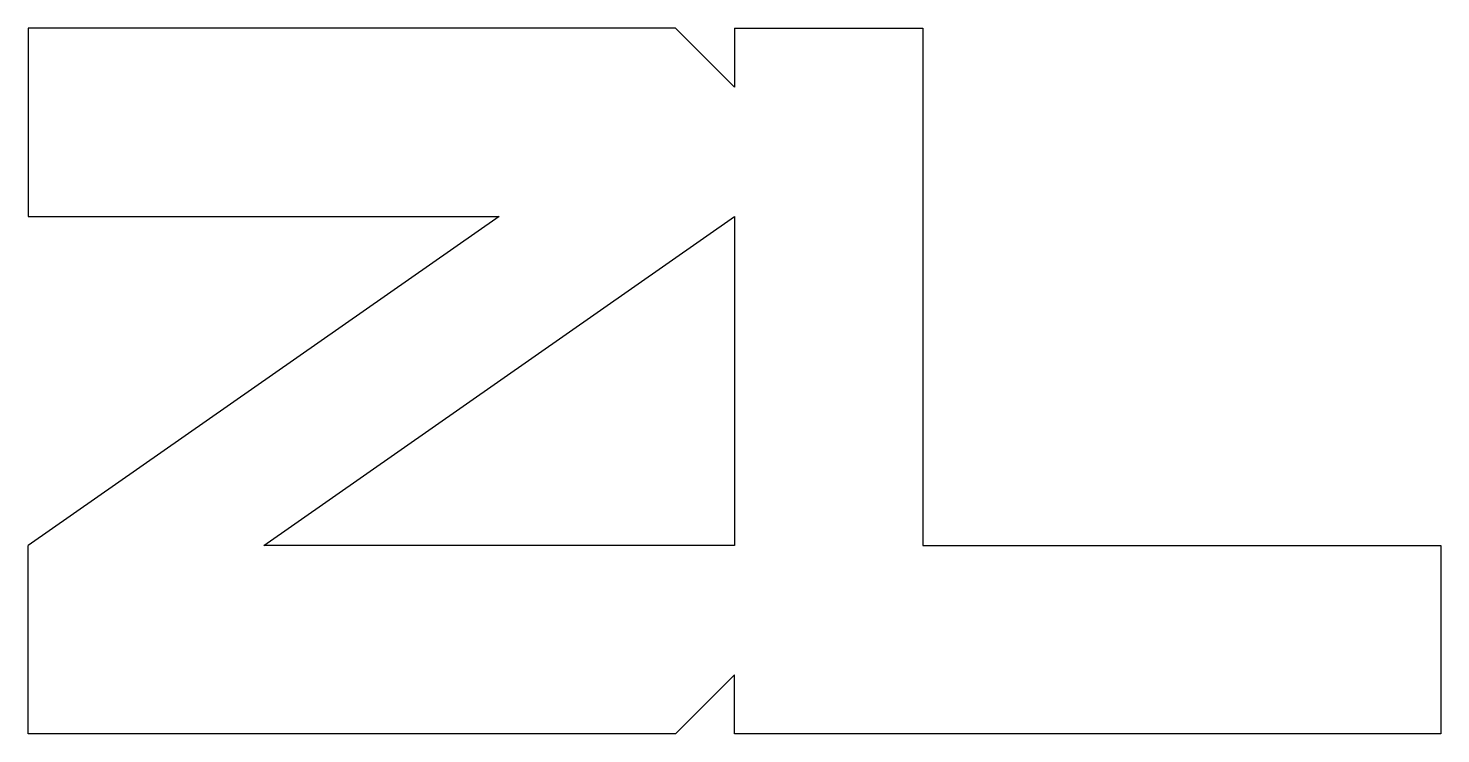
# Model space of a CAD drawing. Header units: millimetres. Extents: x 0 to 30, y -15 to 0.
import ezdxf

# ---------------------------------------------------------------- set-up
doc = ezdxf.new("R2010")
doc.units = ezdxf.units.MM
doc.header["$MEASUREMENT"] = 0
doc.layers.get('0').update_dxf_attribs({"color": 4})

msp = doc.modelspace()

# ---------------------------------------------------------------- linework, layer by layer
for p, q in [((0, 0), (0, -4)), ((0, 0), (0, -4)), ((13.75, 0), (0, 0)), ((15, -1.25), (13.75, 0)), ((15, 0), (19, 0)), ((15, 0), (15, -1.25)), ((19, 0), (19, -11)), ((0, -4), (10, -4)), ((10, -4), (0, -11)), ((5, -11), (15, -4)), ((15, -4), (15, -11)), ((0, -15), (0, -11)), ((15, -11), (5, -11)), ((19, -11), (30, -11)), ((30, -11), (30, -15)), ((15, -13.75), (13.75, -15)), ((15, -15), (15, -13.75)), ((13.75, -15), (0, -15)), ((30, -15), (15, -15))]:
    msp.add_line(p, q)

doc.saveas('drawing.dxf')
